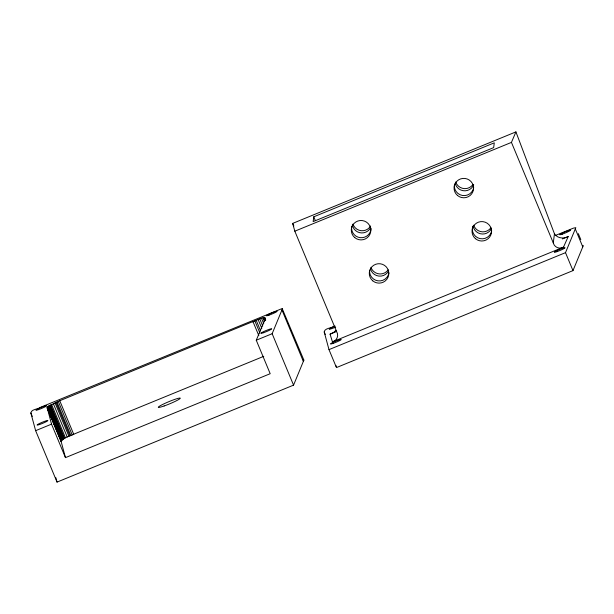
<?xml version="1.0" encoding="UTF-8"?>
<svg xmlns="http://www.w3.org/2000/svg" width="614" height="614" viewBox="0 0 614 614"><rect width="100%" height="100%" fill="white"/><g stroke="black" fill="none" stroke-linecap="round" stroke-linejoin="round"><path stroke-width="0.92" d="M47.171 407.658L51.53 424.151L65.468 457.637L270.191 373.703L256.261 340.225L264.58 320.5C268.402 313.148 253.505 322.319 251.61 322.112L59.758 400.742L48.337 406.284L47.171 407.658L61.085 441.312L65.468 457.637M61.085 441.312C64.155 437.022 70.549 436.163 75.008 433.684L263.774 356.32M313.754 216.819L313.148 221.608L493.671 147.621L494.278 142.832L313.754 216.819L315.228 220.349M554.45 233.788C557.374 238.401 563.66 239.046 568.196 236.559L563.506 247.15C559.607 249.522 554.365 247.373 553.291 242.929L554.45 233.788L515.921 131.895L292.663 223.404L294.82 231.186L336.672 331.721C339.074 335.597 336.879 340.824 332.443 341.86L330.063 334.169L333.793 332.304L336.027 330.263M282.471 308.696L272.156 333.709L293.561 385.139L57.041 482.105L35.627 430.675L30.846 412.969C31.26 409.108 38.16 409.315 40.793 407.182L282.171 308.535L303.876 360.126L293.561 385.139M47.232 407.473L61.177 440.929M334.154 326.141C331.522 328.275 324.614 328.06 324.2 331.921L328.989 349.627L336.464 367.579L572.985 270.613L565.509 252.661L575.825 227.648L573.307 228.17L555.217 235.53M572.985 270.613L583.3 245.6L582.532 245.531M294.82 231.186L511.447 142.394L515.921 131.895M35.627 430.675L51.53 424.151M256.261 340.225L272.156 333.709M330.063 334.169L335.85 331.79M562.409 238.938L568.196 236.559M332.443 341.86L563.506 247.15M328.989 349.627L565.509 252.661M303.109 360.057L303.876 360.126M292.663 223.404L293.853 226.013M578.319 233.635L580.806 239.621M575.303 228.922L582.778 246.874M511.447 142.394L553.291 242.929M324.2 331.921L325.267 334.484M281.949 309.97L303.354 361.4M264.926 317.714L265.662 319.472M264.573 317.691L265.67 320.331M264.043 317.753L265.141 320.393M263.705 317.814L264.803 320.454M262.969 317.968L264.434 321.498M261.526 318.374L263.728 323.662M259.783 318.942L262.723 325.996M258.11 319.541L261.779 328.352M256.184 320.27L260.582 330.846M254.825 320.807L259.96 333.141M252.96 321.559L258.824 335.651M59.758 400.742L73.695 434.221M58.253 401.372L72.183 434.858M56.902 401.947L70.84 435.426M55.989 402.347L69.927 435.833M54.999 402.784L68.937 436.262M53.311 403.559L67.248 437.045M51.553 404.419L65.483 437.905M50.609 404.918L64.547 438.396M50.041 405.217L63.979 438.703M49.273 405.67L63.211 439.156M48.905 405.9L62.843 439.386M48.337 406.284L62.275 439.762M47.946 406.591L61.884 440.077M47.8 406.721L61.738 440.207M47.531 406.99L61.461 440.468M47.347 407.228L61.285 440.714M47.155 408.003L61.093 441.481M30.846 412.969L32.296 416.453M335.866 365.368L336.165 366.474M55.843 477.677L57.041 482.105M335.689 327.093A5.864 0.576 -22.6 0 1 329.211 329.188A5.864 0.576 -22.6 0 1 335.083 326.118M490.985 227.702A9.77 9.709 7.2 0 1 473.686 225.2M491.691 230.856A9.77 9.709 7.2 0 1 480.002 238.6A9.77 9.709 7.2 0 1 472.611 226.704M491.415 228.692A9.77 9.709 7.2 0 1 473.072 226.036M388.232 269.822A9.77 9.709 7.2 0 1 370.94 267.32M388.938 272.977A9.77 9.709 7.2 0 1 377.932 280.844A9.77 9.709 7.2 0 1 369.613 270.183M388.662 270.805A9.77 9.709 7.2 0 1 370.465 268.832M472.995 184.492A9.77 9.709 7.2 0 1 455.703 181.99M473.701 187.646A9.77 9.709 7.2 0 1 462.35 195.459A9.77 9.709 7.2 0 1 454.475 184.162M473.716 184.845A9.77 9.709 7.2 0 1 455.227 183.502M370.618 226.021A9.77 9.709 7.2 0 1 352.95 224.102M371.102 228.385A9.77 9.709 7.2 0 1 360.288 237.672A9.77 9.709 7.2 0 1 351.722 226.282M370.679 227.594A9.77 9.709 7.2 0 1 352.329 224.939M164.161 405.961A11.896 1.159 -22.6 0 0 180.263 398.171A11.896 1.159 -22.6 0 0 163.416 404.096A11.896 1.159 -22.6 0 0 164.161 405.961M39.68 424.474A5.864 0.576 -22.6 0 0 47.877 420.575A5.864 0.576 -22.6 0 0 39.818 423.338A5.864 0.576 -22.6 0 0 39.68 424.474M263.513 332.727A5.864 0.576 -22.6 0 0 271.71 328.828A5.864 0.576 -22.6 0 0 263.659 331.598A5.864 0.576 -22.6 0 0 263.513 332.727M38.482 409.645A5.864 0.576 -22.6 0 0 46.672 405.754A5.864 0.576 -22.6 0 0 38.621 408.517A5.864 0.576 -22.6 0 0 38.482 409.645M268.932 315.189A5.864 0.576 -22.6 0 0 277.129 311.298A5.864 0.576 -22.6 0 0 269.078 314.061A5.864 0.576 -22.6 0 0 268.932 315.189M333.034 343.426A5.864 0.576 -22.6 0 0 341.231 339.527A5.864 0.576 -22.6 0 0 333.179 342.297A5.864 0.576 -22.6 0 0 333.034 343.426M556.875 251.679A5.864 0.576 -22.6 0 0 565.064 247.787A5.864 0.576 -22.6 0 0 557.013 250.55A5.864 0.576 -22.6 0 0 556.875 251.679M562.286 234.149A5.864 0.576 -22.6 0 0 570.483 230.25A5.864 0.576 -22.6 0 0 562.432 233.013A5.864 0.576 -22.6 0 0 562.286 234.149M475.489 238.7A9.77 9.709 7.2 0 0 491.415 233.036A9.77 9.709 7.2 0 0 478.498 222.153A9.77 9.709 7.2 0 0 475.489 238.7M372.736 280.813A9.77 9.709 7.2 0 0 388.662 275.149A9.77 9.709 7.2 0 0 375.745 264.266A9.77 9.709 7.2 0 0 372.736 280.813M457.507 195.482A9.77 9.709 7.2 0 0 473.425 189.826A9.77 9.709 7.2 0 0 460.508 178.943A9.77 9.709 7.2 0 0 457.507 195.482M354.754 237.603A9.77 9.709 7.2 0 0 370.672 231.938A9.77 9.709 7.2 0 0 357.762 221.055A9.77 9.709 7.2 0 0 354.754 237.603"/></g></svg>
